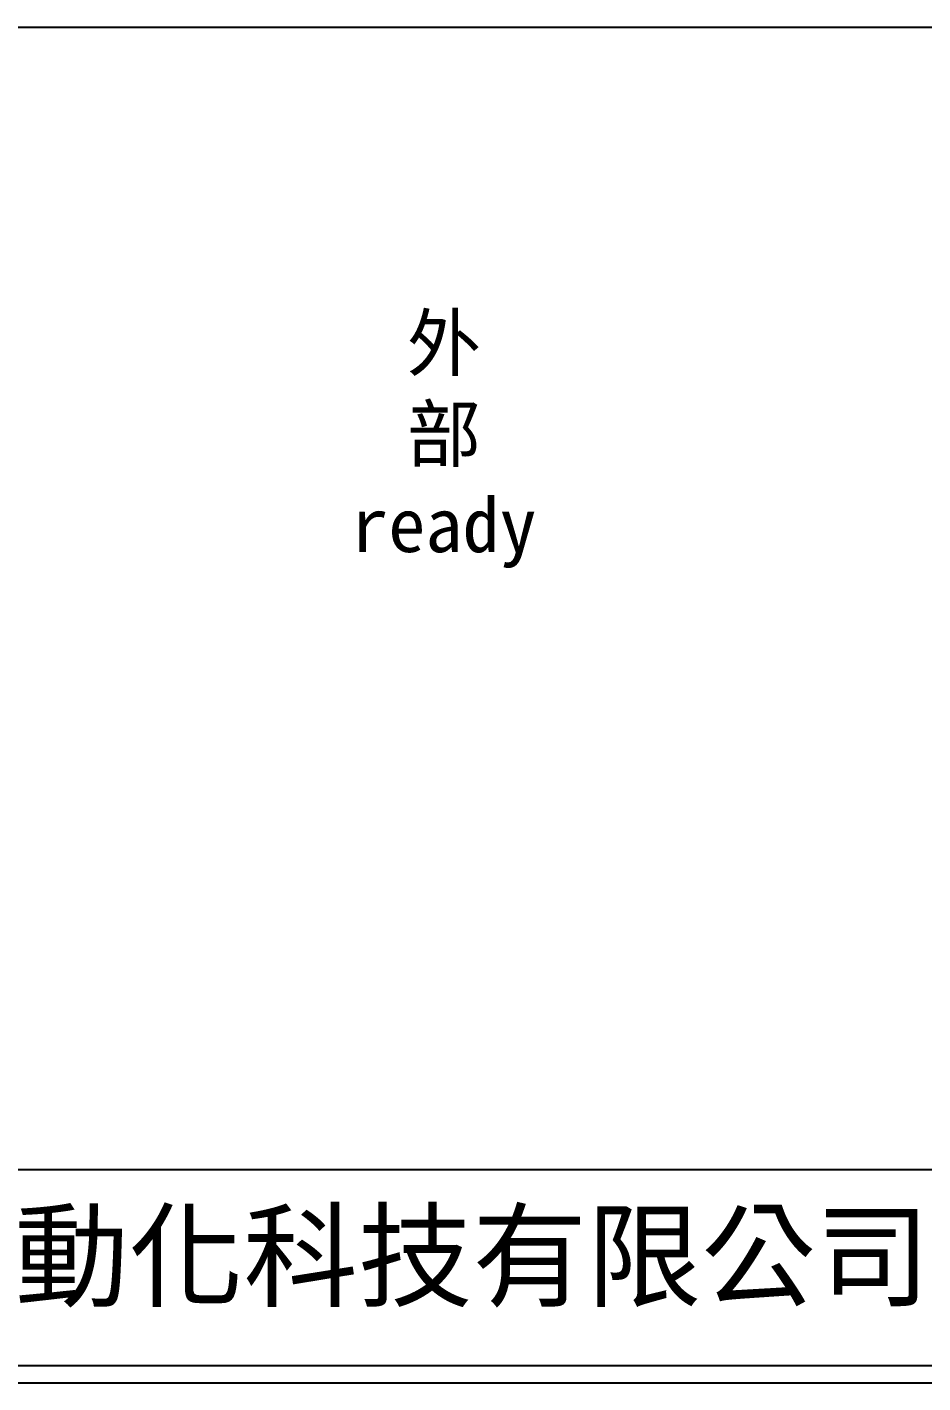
# Model space of a CAD drawing. Extents: x 926 to 1213, y 3 to 207.
# Drawn here: x 989.8 to 1053.8, y 3 to 100 of the extents above; entities that cross this region are included whole.
import ezdxf

# ---------------------------------------------------------------- set-up
doc = ezdxf.new("R2010")
doc.units = 0
doc.layers.add('圖框層', color=7, linetype='CONTINUOUS')
doc.layers.add('標尺寸層', color=3, linetype='CONTINUOUS')
doc.styles.add('CNS', font='romanc.shx', dxfattribs={"bigfont": 'chineset.shx'})
doc.styles.add('STSL', font='kaiu.ttf')

msp = doc.modelspace()

# ---------------------------------------------------------------- linework, layer by layer
at = {"layer": '圖框層', "color": 0}
for p, q in [((926.992, 18.25), (1211.493, 18.25)), ((926.992, 4.25), (1211.493, 4.25)), ((925.742, 3), (1212.742, 3))]:
    msp.add_line(p, q, dxfattribs=at)
at = {"layer": '標尺寸層', "color": 0}
msp.add_line((930.49, 99.958), (1208.361, 99.958), dxfattribs=at)

# ---------------------------------------------------------------- texts
at = {"layer": '圖框層', "color": 0, "style": 'STSL'}
msp.add_text('泓陞自動化科技有限公司', height=6, dxfattribs=at).set_placement((964.346, 9.076))
at = {"layer": '標尺寸層', "color": 7, "insert": (1019.597, 70.296), "char_height": 3.9, "width": 2.84806, "attachment_point": 5, "style": 'CNS'}
msp.add_mtext('{\\fDFKai-SB|b0|i0|c136|p65;外部ready}', dxfattribs=at)

doc.saveas('drawing.dxf')
